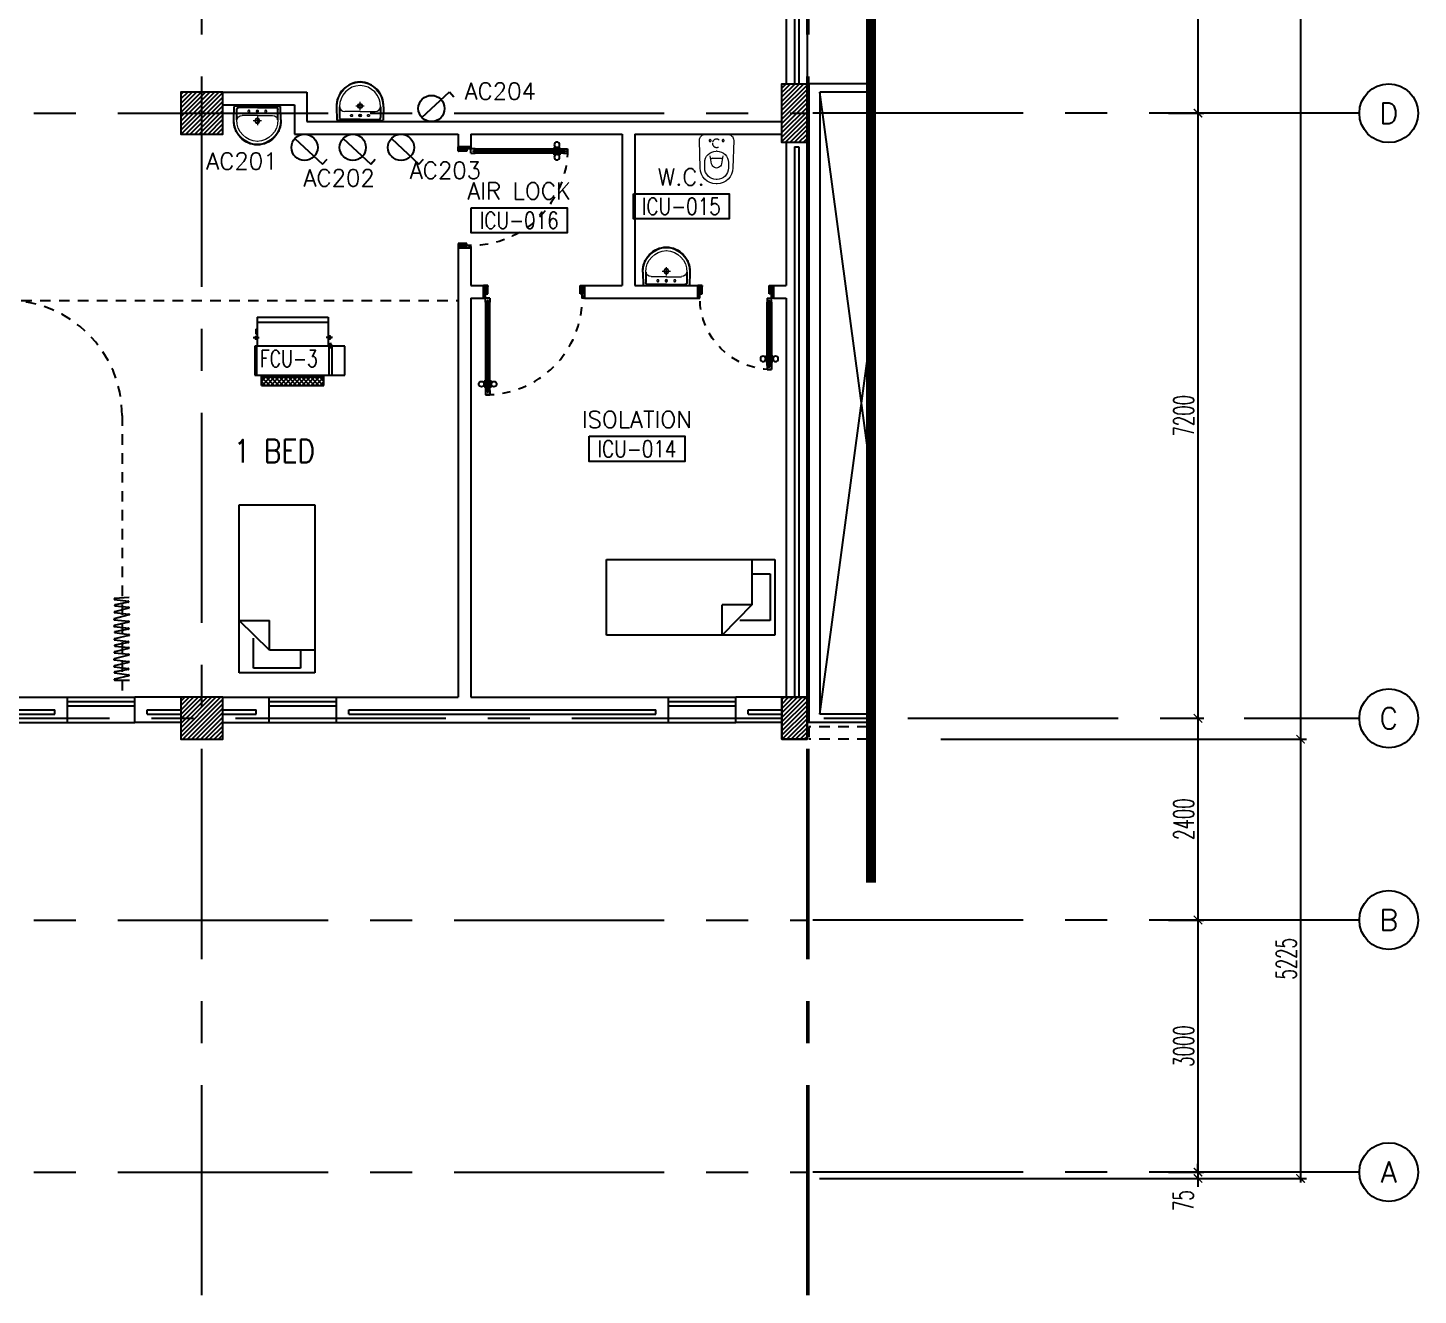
# Model space of a CAD drawing. Extents: x -0.4 to 91.9, y -1.1 to 78.4.
# Drawn here: x 75.32 to 91.86, y -1.11 to 13.97 of the extents above; entities that cross this region are included whole.
import ezdxf
from ezdxf.enums import TextEntityAlignment as Align

# ---------------------------------------------------------------- set-up
doc = ezdxf.new("R2010")
doc.units = 0
doc.header["$MEASUREMENT"] = 0
doc.header["$PDMODE"] = 34
for name, pattern in [('CENTER2', [1.125, 0.75, -0.125, 0.125, -0.125]), ('CENTERX2', [4, 2.5, -0.5, 0.5, -0.5]), ('DASHED', [0.75, 0.5, -0.25]), ('HIDDEN', [0.375, 0.25, -0.125]), ('HIDDEN2', [0.1875, 0.125, -0.0625])]:
    doc.linetypes.add(name, pattern=pattern)
doc.layers.get('0').update_dxf_attribs({"color": 11, "linetype": 'CONTINUOUS'})
doc.layers.get('DEFPOINTS').update_dxf_attribs({"color": 11, "linetype": 'CONTINUOUS'})
for name, color, linetype in [('A_CUBICLE_CURTAINS', 11, 'HIDDEN'), ('AX-CR', 11, 'CONTINUOUS'), ('AX-DIM', 11, 'CONTINUOUS'), ('AX-TXT', 11, 'CONTINUOUS'), ('AXES', 11, 'CENTERX2'), ('COL', 11, 'CONTINUOUS'), ('D_CURTAIN', 11, 'HIDDEN'), ('DOOR', 11, 'CONTINUOUS'), ('E-SOCKETS', 4, 'CONTINUOUS'), ('ELEV', 11, 'CONTINUOUS'), ('FCU', 7, 'CONTINUOUS'), ('FIX', 11, 'CONTINUOUS'), ('FUR', 11, 'CONTINUOUS'), ('HAT', 11, 'CONTINUOUS'), ('INSUL', 11, 'CONTINUOUS'), ('RM-BOX', 11, 'CONTINUOUS'), ('RM-NAME', 11, 'CONTINUOUS'), ('RM-NO', 11, 'CONTINUOUS'), ('ROOF', 11, 'CONTINUOUS'), ('RS20', 11, 'CONTINUOUS'), ('SHAFT', 11, 'CONTINUOUS'), ('STR', 11, 'CONTINUOUS'), ('TEXTN', 2, 'CONTINUOUS'), ('WALL', 11, 'CONTINUOUS'), ('WIN', 11, 'CONTINUOUS')]:
    doc.layers.add(name, color=color, linetype=linetype)
doc.styles.add('ROMANS', font='ROMANS.shx', dxfattribs={"width": 0.6})
doc.styles.add('RS20', font='ROMANS.shx', dxfattribs={"height": 0.2})
doc.dimstyles.new('STANDARD in', dxfattribs={"dimtxt": 0.24, "dimasz": 0.1, "dimexe": 0.07, "dimexo": 0.05, "dimgap": 0.05, "dimtad": 1, "dimdec": 0, "dimlfac": 1000, "dimzin": 0, "dimdsep": 46, "dimtxsty": 'ROMANS', "dimblk": 'ARCHTICK', "dimcen": 0.05, "dimdle": 0.05, "dimclrd": 7, "dimclre": 7, "dimclrt": 2, "dimadec": 0, "dimazin": 0, "dimtfac": 1, "dimtdec": 0, "dimtmove": 2, "dimatfit": 3, "dimldrblk": 'ARCHTICK', "dimfxl": 0, "dimtolj": 1, "dimtzin": 0, "dimarcsym": 0})

# ---------------------------------------------------------------- blocks, each defined once
blk = doc.blocks.new('*X18')
at = {"color": 0}
for p, q in [((73379, 118298), (73831, 118750)), ((73379, 118351), (73778, 118750)), ((73379, 118404), (73725, 118750)), ((73379, 118457), (73672, 118750)), ((73379, 118510), (73619, 118750)), ((73379, 118563), (73566, 118750)), ((73379, 118616), (73513, 118750)), ((73379, 118669), (73460, 118750)), ((73379, 118722), (73407, 118750)), ((73384, 118250), (73879, 118745)), ((73437, 118250), (73879, 118692)), ((73490, 118250), (73879, 118639)), ((73543, 118250), (73879, 118586)), ((73596, 118250), (73879, 118533)), ((73649, 118250), (73879, 118480)), ((73702, 118250), (73879, 118427)), ((73755, 118250), (73879, 118374)), ((73808, 118250), (73879, 118321)), ((73861, 118250), (73879, 118268))]:
    blk.add_line(p, q, dxfattribs=at)
blk = doc.blocks.new('COL50')
at = {"layer": 'COL'}
blk.add_lwpolyline([(-250, 250), (-250, -250), (250, -250), (250, 250)], close=True, dxfattribs=at)
blk = doc.blocks.new('*X19')
at = {"color": 0}
for p, q in [((84179, 118279), (84650, 118750)), ((84179, 118332), (84596, 118750)), ((84179, 118386), (84543, 118750)), ((84179, 118439), (84490, 118750)), ((84179, 118492), (84437, 118750)), ((84179, 118545), (84384, 118750)), ((84179, 118598), (84331, 118750)), ((84179, 118651), (84278, 118750)), ((84179, 118704), (84225, 118750)), ((84203, 118250), (84679, 118726)), ((84256, 118250), (84679, 118673)), ((84309, 118250), (84679, 118620)), ((84362, 118250), (84679, 118567)), ((84415, 118250), (84679, 118514)), ((84468, 118250), (84679, 118461)), ((84521, 118250), (84679, 118408)), ((84574, 118250), (84679, 118355)), ((84627, 118250), (84679, 118302))]:
    blk.add_line(p, q, dxfattribs=at)
blk = doc.blocks.new('_ARCHTICK')
at = {"color": 0, "linetype": 'ByBlock', "const_width": 0.15}
blk.add_lwpolyline([(-0.5, -0.5), (0.5, 0.5)], dxfattribs=at)
blk = doc.blocks.new('*D125')
at = {"layer": 'AX-DIM', "color": 7, "lineweight": -2, "ltscale": 0.3}
for p, q in [((89.81, 5.5), (90.53, 5.5)), ((90.46, 5.55), (90.46, 0.225)), ((84.739, 0.275), (90.53, 0.275))]:
    blk.add_line(p, q, dxfattribs=at)
at = {"layer": 'DEFPOINTS', "color": 0, "ltscale": 0.3}
for p in [(89.76, 5.5), (84.689, 0.275), (90.46, 0.275)]:
    blk.add_point(p, dxfattribs=at)
at = {"layer": 'AX-DIM', "color": 7, "lineweight": -2, "ltscale": 0.3, "xscale": 0.1, "yscale": 0.1, "zscale": 0.1}
for p, rotation in [((90.46, 5.5), 90), ((90.46, 0.275), 270)]:
    blk.add_blockref('_ARCHTICK', p, dxfattribs=dict(at, rotation=rotation))
at = {"layer": 'AX-DIM', "color": 2, "ltscale": 0.3, "insert": (90.29, 2.888), "char_height": 0.24, "attachment_point": 5, "rotation": 90, "style": 'ROMANS'}
blk.add_mtext('\\A1;5225', dxfattribs=at)
blk = doc.blocks.new('AXR')
at = {"layer": 'AX-CR'}
blk.add_circle((350, 0), 350, dxfattribs=at)
at = {"layer": 'AX-TXT', "style": 'ROMANS'}
blk.add_attdef('AX', text='', height=250, dxfattribs=at).set_placement((350, 0), align=Align.MIDDLE)
blk = doc.blocks.new('*D143')
at = {"layer": 'AX-DIM', "color": 7, "lineweight": -2, "ltscale": 0.3}
for p, q in [((90.46, 64.87), (90.46, 5.45)), ((88.617, 64.82), (90.53, 64.82)), ((86.18, 5.5), (90.53, 5.5))]:
    blk.add_line(p, q, dxfattribs=at)
at = {"layer": 'DEFPOINTS', "color": 0, "ltscale": 0.3}
for p in [(88.567, 64.82), (86.13, 5.5), (90.46, 5.5)]:
    blk.add_point(p, dxfattribs=at)
at = {"layer": 'AX-DIM', "color": 7, "lineweight": -2, "ltscale": 0.3, "xscale": 0.1, "yscale": 0.1, "zscale": 0.1}
for p, rotation in [((90.46, 64.82), 90), ((90.46, 5.5), 270)]:
    blk.add_blockref('_ARCHTICK', p, dxfattribs=dict(at, rotation=rotation))
at = {"layer": 'AX-DIM', "color": 2, "ltscale": 0.3, "insert": (90.29, 35.16), "char_height": 0.24, "attachment_point": 5, "rotation": 90, "style": 'ROMANS'}
blk.add_mtext('\\A1;59320', dxfattribs=at)
blk = doc.blocks.new('*D142')
at = {"layer": 'AX-DIM', "color": 7, "lineweight": -2, "ltscale": 0.3}
for p, q in [((88.89, 12.95), (89.31, 12.95)), ((89.24, 13), (89.24, 5.7)), ((88.89, 5.75), (89.31, 5.75))]:
    blk.add_line(p, q, dxfattribs=at)
at = {"layer": 'DEFPOINTS', "color": 0, "ltscale": 0.3}
for p in [(88.84, 12.95), (88.84, 5.75), (89.24, 5.75)]:
    blk.add_point(p, dxfattribs=at)
at = {"layer": 'AX-DIM', "color": 7, "lineweight": -2, "ltscale": 0.3, "xscale": 0.1, "yscale": 0.1, "zscale": 0.1}
for p, rotation in [((89.24, 12.95), 90), ((89.24, 5.75), 270)]:
    blk.add_blockref('_ARCHTICK', p, dxfattribs=dict(at, rotation=rotation))
at = {"layer": 'AX-DIM', "color": 2, "ltscale": 0.3, "insert": (89.07, 9.35), "char_height": 0.24, "attachment_point": 5, "rotation": 90, "style": 'ROMANS'}
blk.add_mtext('\\A1;7200', dxfattribs=at)
blk = doc.blocks.new('*D141')
at = {"layer": 'AX-DIM', "color": 7, "lineweight": -2, "ltscale": 0.3}
for p, q in [((89.24, 5.8), (89.24, 3.3)), ((88.89, 5.75), (89.31, 5.75)), ((88.89, 3.35), (89.31, 3.35))]:
    blk.add_line(p, q, dxfattribs=at)
at = {"layer": 'DEFPOINTS', "color": 0, "ltscale": 0.3}
for p in [(88.84, 5.75), (88.84, 3.35), (89.24, 3.35)]:
    blk.add_point(p, dxfattribs=at)
at = {"layer": 'AX-DIM', "color": 7, "lineweight": -2, "ltscale": 0.3, "xscale": 0.1, "yscale": 0.1, "zscale": 0.1}
for p, rotation in [((89.24, 5.75), 90), ((89.24, 3.35), 270)]:
    blk.add_blockref('_ARCHTICK', p, dxfattribs=dict(at, rotation=rotation))
at = {"layer": 'AX-DIM', "color": 2, "ltscale": 0.3, "insert": (89.07, 4.55), "char_height": 0.24, "attachment_point": 5, "rotation": 90, "style": 'ROMANS'}
blk.add_mtext('\\A1;2400', dxfattribs=at)
blk = doc.blocks.new('*D140')
at = {"layer": 'AX-DIM', "color": 7, "lineweight": -2, "ltscale": 0.3}
for p, q in [((88.89, 3.35), (89.31, 3.35)), ((89.24, 3.4), (89.24, 0.3)), ((88.89, 0.35), (89.31, 0.35))]:
    blk.add_line(p, q, dxfattribs=at)
at = {"layer": 'DEFPOINTS', "color": 0, "ltscale": 0.3}
for p in [(88.84, 3.35), (88.84, 0.35), (89.24, 0.35)]:
    blk.add_point(p, dxfattribs=at)
at = {"layer": 'AX-DIM', "color": 7, "lineweight": -2, "ltscale": 0.3, "xscale": 0.1, "yscale": 0.1, "zscale": 0.1}
for p, rotation in [((89.24, 3.35), 90), ((89.24, 0.35), 270)]:
    blk.add_blockref('_ARCHTICK', p, dxfattribs=dict(at, rotation=rotation))
at = {"layer": 'AX-DIM', "color": 2, "ltscale": 0.3, "insert": (89.07, 1.85), "char_height": 0.24, "attachment_point": 5, "rotation": 90, "style": 'ROMANS'}
blk.add_mtext('\\A1;3000', dxfattribs=at)
blk = doc.blocks.new('*D139')
at = {"layer": 'AX-DIM', "color": 7, "lineweight": -2, "ltscale": 0.3}
for p, q in [((88.89, 0.35), (89.31, 0.35)), ((89.24, 0.35), (89.24, 0.45)), ((89.24, 0.35), (89.24, 0.275)), ((88.89, 0.275), (89.31, 0.275)), ((89.24, 0.275), (89.24, 0.175))]:
    blk.add_line(p, q, dxfattribs=at)
at = {"layer": 'DEFPOINTS', "color": 0, "ltscale": 0.3}
for p in [(88.84, 0.35), (88.84, 0.275), (89.24, 0.275)]:
    blk.add_point(p, dxfattribs=at)
at = {"layer": 'AX-DIM', "color": 7, "lineweight": -2, "ltscale": 0.3, "xscale": 0.1, "yscale": 0.1, "zscale": 0.1}
for p, rotation in [((89.24, 0.35), 270), ((89.24, 0.275), 90)]:
    blk.add_blockref('_ARCHTICK', p, dxfattribs=dict(at, rotation=rotation))
at = {"layer": 'AX-DIM', "color": 2, "ltscale": 0.3, "insert": (89.065, 0.011), "char_height": 0.24, "attachment_point": 5, "rotation": 90, "style": 'ROMANS'}
blk.add_mtext('\\A1;75', dxfattribs=at)
blk = doc.blocks.new('*D135')
at = {"layer": 'AX-DIM', "color": 7, "lineweight": -2, "ltscale": 0.3}
for p, q in [((88.89, 16.55), (89.31, 16.55)), ((89.24, 16.6), (89.24, 12.9)), ((88.89, 12.95), (89.31, 12.95))]:
    blk.add_line(p, q, dxfattribs=at)
at = {"layer": 'DEFPOINTS', "color": 0, "ltscale": 0.3}
for p in [(88.84, 16.55), (88.84, 12.95), (89.24, 12.95)]:
    blk.add_point(p, dxfattribs=at)
at = {"layer": 'AX-DIM', "color": 7, "lineweight": -2, "ltscale": 0.3, "xscale": 0.1, "yscale": 0.1, "zscale": 0.1}
for p, rotation in [((89.24, 16.55), 90), ((89.24, 12.95), 270)]:
    blk.add_blockref('_ARCHTICK', p, dxfattribs=dict(at, rotation=rotation))
at = {"layer": 'AX-DIM', "color": 2, "ltscale": 0.3, "insert": (89.07, 14.75), "char_height": 0.24, "attachment_point": 5, "rotation": 90, "style": 'ROMANS'}
blk.add_mtext('\\A1;3600', dxfattribs=at)
blk = doc.blocks.new('C11')
at = {"layer": 'HAT'}
h = blk.add_hatch(dxfattribs=at)
h.set_pattern_fill('ANSI31', color=256, scale=300, style=0)
h.set_pattern_definition([(45, (-248556.182, -75061.005), (-26.5165043, 26.5165043), [])])
h.paths.add_polyline_path([(300, 700), (0, 700), (0, 350), (300, 350)])
h.paths.add_polyline_path([(300, 350), (0, 350), (0, 0), (300, 0)])
at = {"layer": 'COL'}
blk.add_lwpolyline([(300, 700), (300, 0), (0, 0), (0, 700)], close=True, dxfattribs=at)
blk = doc.blocks.new('C-300')
at = {"layer": 'HAT', "linetype": 'ByBlock', "ltscale": 0.3}
h = blk.add_hatch(dxfattribs=at)
h.set_pattern_fill('ANSI31', color=8, scale=300, style=0)
h.set_pattern_definition([(45, (-258496.182, -82361.005), (-26.5165043, 26.5165043), [])])
h.paths.add_polyline_path([(300, 500), (0, 500), (0, 250), (300, 250)])
h.paths.add_polyline_path([(300, 250), (0, 250), (0, 0), (300, 0)])
at = {"layer": 'COL'}
blk.add_lwpolyline([(0, 500), (300, 500), (300, 0), (0, 0)], close=True, dxfattribs=at)
blk = doc.blocks.new('DOOR100')
at = {"layer": 'DOOR', "color": 0, "linetype": 'ByBlock'}
for p, q in [((-82, 1205), (-91, 1205)), ((-91, 1205), (-91, 1140)), ((-75, 1218), (-82, 1218)), ((-82, 1128), (-82, 1218)), ((-82, 1205), (-82, 1140)), ((-25, 1300), (-75, 1300)), ((-75, 1300), (-25, 1300)), ((-75, 1250), (-75, 1300)), ((-58, 1250), (-75, 1250)), ((-42, 1270), (-58, 1270)), ((-58, 1250), (-58, 1270)), ((-42, 1250), (-42, 1270)), ((-25, 1250), (-42, 1250)), ((-25, 1250), (-25, 1300)), ((-25, 1218), (-18, 1218)), ((-18, 1128), (-18, 1218)), ((-18, 1205), (-9, 1205)), ((-18, 1205), (-18, 1140)), ((-9, 1205), (-9, 1140)), ((-82, 1140), (-91, 1140)), ((-75, 1128), (-82, 1128)), ((-25, 1128), (-18, 1128)), ((-18, 1140), (-9, 1140)), ((-75, 200), (-58, 200)), ((-75, 150), (-75, 200)), ((-58, 200), (-58, 180)), ((-58, 180), (-42, 180)), ((-42, 200), (-25, 200)), ((-42, 180), (-42, 200)), ((-25, 200), (-25, 150)), ((-1200, 0), (-1200, 150)), ((-1200, 150), (-1175, 150)), ((-1200, 150), (-1200, 0)), ((-1150, 0), (-1200, 0)), ((-1175, 150), (-1175, 100)), ((-1175, 100), (-1150, 100)), ((-1150, 100), (-1150, 0)), ((-75, 150), (-25, 150)), ((-50, 100), (-50, 0)), ((-25, 100), (-50, 100)), ((-50, 0), (0, 0)), ((0, 150), (-25, 150)), ((-25, 150), (-25, 100)), ((0, 150), (0, 0))]:
    blk.add_line(p, q, dxfattribs=at)
at = {"layer": 'DOOR', "linetype": 'ByBlock'}
for p, q in [((-75, 1250), (-75, 200)), ((-58, 200), (-58, 1250)), ((-42, 200), (-42, 1250)), ((-25, 200), (-25, 1250)), ((0, 0), (0, 150))]:
    blk.add_line(p, q, dxfattribs=at)
at = {"layer": 'DOOR', "color": 9, "linetype": 'ByBlock'}
for p, q in [((-1150, 0), (-1200, 114)), ((-1150, 0), (-1200, 40)), ((-1150, 0), (-1163, 100)), ((-50, 0), (0, 114)), ((-50, 0), (-37, 100)), ((-50, 0), (0, 40))]:
    blk.add_line(p, q, dxfattribs=at)
at = {"layer": 'DOOR', "color": 0, "linetype": 'ByBlock'}
for centre in [(-124, 1173), (24, 1173)]:
    blk.add_circle(centre, 32.4, dxfattribs=at)
at = {"layer": 'DOOR', "linetype": 'HIDDEN', "ltscale": 0.5}
blk.add_arc((-25, 150), 1150, 90, 180.0001, dxfattribs=at)
at = {"layer": 'DOOR', "color": 9, "linetype": 'ByBlock'}
for centre, radius, start, end in [((-1150, 0), 154, 103.7142, 108.8947), ((-1150, 0), 134, 100.72, 111.8402), ((-1150, 0), 94.4, 90, 121.9818), ((-1150, 0), 74.4, 90, 132.2236), ((-1150, 0), 54.4, 90, 156.7926), ((-1150, 0), 34.4, 90, 180), ((-1150, 0), 14.4, 90, 180), ((-50, 0), 94.4, 58.0182, 90), ((-50, 0), 74.4, 47.7764, 90), ((-50, 0), 54.4, 23.2074, 90), ((-50, 0), 34.4, 0, 90), ((-50, 0), 14.4, 0, 90), ((-50, 0), 134, 68.1598, 79.28), ((-50, 0), 114, 64.0838, 77.3774), ((-50, 0), 154, 71.1053, 76.2858)]:
    blk.add_arc(centre, radius, start, end, dxfattribs=at)
blk = doc.blocks.new('DOOR90')
at = {"layer": 'DOOR', "color": 0, "linetype": 'ByBlock'}
for p, q in [((-150, 0), (-150, -25)), ((-150, 0), (0, 0)), ((0, -50), (0, 0)), ((-1000, -25), (-1000, -75)), ((-1000, -75), (-1000, -25)), ((-950, -25), (-1000, -25)), ((-950, -75), (-1000, -75)), ((-970, -42), (-970, -58)), ((-950, -42), (-970, -42)), ((-950, -58), (-970, -58)), ((-950, -25), (-950, -42)), ((-950, -58), (-950, -75)), ((-918, -25), (-918, -18)), ((-828, -18), (-918, -18)), ((-918, -75), (-918, -82)), ((-828, -82), (-918, -82)), ((-905, -18), (-905, -9)), ((-905, -9), (-840, -9)), ((-905, -18), (-840, -18)), ((-905, -82), (-905, -91)), ((-905, -82), (-840, -82)), ((-905, -91), (-840, -91)), ((-840, -18), (-840, -9)), ((-840, -82), (-840, -91)), ((-828, -25), (-828, -18)), ((-828, -75), (-828, -82)), ((-200, -42), (-200, -25)), ((-200, -25), (-150, -25)), ((-180, -42), (-200, -42)), ((-200, -75), (-200, -58)), ((-200, -58), (-180, -58)), ((-150, -75), (-200, -75)), ((-180, -58), (-180, -42)), ((-150, -75), (-150, -25)), ((-150, -25), (-100, -25)), ((-100, -25), (-100, -50)), ((-100, -50), (0, -50)), ((-150, -900), (-150, -875)), ((-150, -875), (-100, -875)), ((0, -900), (-150, -900)), ((-150, -900), (0, -900)), ((-100, -850), (0, -850)), ((-100, -875), (-100, -850)), ((0, -850), (0, -900))]:
    blk.add_line(p, q, dxfattribs=at)
at = {"layer": 'DOOR', "color": 9, "linetype": 'ByBlock'}
for p, q in [((0, -50), (-114, 0)), ((0, -50), (-40, 0)), ((0, -50), (-100, -37)), ((0, -850), (-114, -900)), ((0, -850), (-100, -863)), ((0, -850), (-40, -900))]:
    blk.add_line(p, q, dxfattribs=at)
at = {"layer": 'DOOR', "linetype": 'ByBlock'}
for p, q in [((-200, -25), (-950, -25)), ((-200, -42), (-950, -42)), ((-200, -58), (-950, -58)), ((-950, -75), (-200, -75))]:
    blk.add_line(p, q, dxfattribs=at)
at = {"layer": 'DOOR', "color": 0, "linetype": 'ByBlock'}
for centre in [(-873, 24), (-873, -124)]:
    blk.add_circle(centre, 32.4, dxfattribs=at)
at = {"layer": 'DOOR', "color": 9, "linetype": 'ByBlock'}
for centre, radius, start, end in [((0, -50), 154, 161.1053, 166.2858), ((0, -50), 134, 158.1598, 169.28), ((0, -50), 94.4, 148.0182, 180), ((0, -50), 74.4, 137.7764, 180), ((0, -50), 114, 154.0838, 167.3774), ((0, -50), 54.4, 113.2074, 180), ((0, -50), 34.4, 90, 180), ((0, -50), 14.4, 90, 180), ((0, -850), 154, 193.7142, 198.8947), ((0, -850), 134, 190.72, 201.8402), ((0, -850), 94.4, 180, 211.9818), ((0, -850), 74.4, 180, 222.2236), ((0, -850), 54.4, 180, 246.7926), ((0, -850), 34.4, 180, 270), ((0, -850), 14.4, 180, 270)]:
    blk.add_arc(centre, radius, start, end, dxfattribs=at)
at = {"layer": 'DOOR', "linetype": 'HIDDEN', "ltscale": 0.5}
blk.add_arc((-150, -25), 850, 180, 270, dxfattribs=at)
blk = doc.blocks.new('C')
at = {"layer": 'D_CURTAIN'}
for points in [[(0.229, 0.077), (0.229, 0.077, 0.848601), (0.219, 0.076), (0.202, -0.062, -0.855925), (0.192, -0.063), (0.167, 0.072, 0.866955), (0.157, 0.072), (0.144, -0.065, -0.843142), (0.134, -0.066), (0.099, 0.077, 0.845318), (0.089, 0.076), (0.076, -0.066, -0.842227), (0.066, -0.067), (0.029, 0.079, 0.837896), (0.019, 0.078), (0.004, -0.065, -0.84563), (-0.006, -0.065), (-0.04, 0.078, 0.842014), (-0.049, 0.078), (-0.065, -0.063, -0.866148), (-0.075, -0.063), (-0.099, 0.074, 0.854133), (-0.109, 0.074), (-0.129, -0.066, -0.838104), (-0.139, -0.067), (-0.17, 0.077, 0.84026), (-0.18, 0.077), (-0.183, -0.071)], [(0.639, -0.068), (0.628, 0.076, 0.848601), (0.618, 0.076), (0.601, -0.063, -0.855925), (0.591, -0.063), (0.566, 0.071, 0.866955), (0.556, 0.071), (0.542, -0.066, -0.843142), (0.533, -0.066), (0.497, 0.076, 0.845318), (0.488, 0.075), (0.474, -0.067, -0.842227), (0.465, -0.068), (0.427, 0.078, 0.837896), (0.417, 0.078), (0.403, -0.065, -0.84563), (0.393, -0.066), (0.359, 0.078, 0.842014), (0.349, 0.077), (0.334, -0.063, -0.866148), (0.324, -0.064), (0.299, 0.074, 0.854133), (0.29, 0.073), (0.27, -0.067, -0.838104), (0.26, -0.067), (0.229, 0.077, 0.84026), (0.219, 0.076)]]:
    blk.add_lwpolyline(points, format="xyb", dxfattribs=at)
blk = doc.blocks.new('LAV1')
at = {"layer": 'FIX', "linetype": 'ByBlock', "ltscale": 0.3}
for p, q in [((-280, 210), (-275, 50)), ((-245, 210), (-245, 85)), ((245, 210), (245, 85)), ((280, 210), (275, 50)), ((0, 60), (-220, 60)), ((0, 60), (220, 60))]:
    blk.add_line(p, q, dxfattribs=at)
at = {"layer": 'FIX', "linetype": 'Continuous', "lineweight": 20}
for p, q in [((-275, 210), (-275, 50)), ((275, 210), (275, 50)), ((0, 50), (-275, 50)), ((0, 50), (-252, 50)), ((0, 155), (-181, 155)), ((0, 155), (181, 155)), ((0, 50), (252, 50)), ((0, 50), (275, 50))]:
    blk.add_line(p, q, dxfattribs=at)
at = {"layer": 'FIX', "linetype": 'DASHED', "lineweight": 20, "ltscale": 0.05}
for p, q in [((50, 220), (-50, 220)), ((0, 170), (0, 270)), ((0, 170), (0, 270))]:
    blk.add_line(p, q, dxfattribs=at)
at = {"layer": 'FIX', "lineweight": 20}
for p, q in [((16, 107), (-15, 107)), ((0, 92), (0, 123))]:
    blk.add_line(p, q, dxfattribs=at)
for centre, radius in [((0, 220), 29.5), ((0, 220), 22.5), ((0, 107), 15.5)]:
    blk.add_circle(centre, radius, dxfattribs=at)
at = {"layer": 'FIX', "linetype": 'HIDDEN', "lineweight": 20, "ltscale": 0.05}
for centre in [(-100, 107), (100, 107)]:
    blk.add_circle(centre, 12.4, dxfattribs=at)
at = {"layer": 'FIX', "linetype": 'ByBlock', "ltscale": 0.3}
for centre, radius, start, end in [((7, 220), 287, 91.3776, 182.0064), ((-7, 220), 287, 357.9936, 88.6224), ((-220, 85), 24.9, 179.7021, 269.9486), ((220, 85), 24.9, 270.0514, 0.2979)]:
    blk.add_arc(centre, radius, start, end, dxfattribs=at)
at = {"layer": 'FIX', "linetype": 'Continuous', "lineweight": 20}
for centre, radius, start, end in [((8, 217), 283, 91.6988, 181.351), ((-8, 217), 283, 358.649, 88.3012), ((8, 212), 253, 91.7328, 180.4884), ((-8, 212), 253, 359.5116, 88.2672), ((-179, 222), 66.9, 190.2006, 268.0786), ((179, 222), 66.9, 271.9214, 349.7994)]:
    blk.add_arc(centre, radius, start, end, dxfattribs=at)
blk = doc.blocks.new('WC1')
at = {"layer": 'FIX', "lineweight": 20}
for p, q in [((-210, 204), (-538, 194)), ((-727, 5), (-727, -5)), ((-674, 5), (-674, -5)), ((-534, 24), (-540, 0)), ((-540, 0), (-534, -24)), ((-475, 141), (-538, 141)), ((-395, 76), (-490, 60)), ((-339, 5), (-339, -5)), ((-538, -141), (-475, -141)), ((-490, -60), (-395, -76)), ((-538, -194), (-210, -204))]:
    blk.add_line(p, q, dxfattribs=at)
at = {"layer": 'FIX', "linetype": 'Continuous', "lineweight": 20}
blk.add_line((-420, -47), (-420, 45), dxfattribs=at)
at = {"layer": 'FIX', "lineweight": 20}
blk.add_lwpolyline([(-213, -204), (-210, -204, 0.414214), (-137, -131), (-137, 0), (-137, 131, 0.414214), (-210, 204)], format="xyb", dxfattribs=at)
at = {"layer": 'FIX', "linetype": 'HIDDEN2', "lineweight": 20, "ltscale": 0.3}
blk.add_circle((-245, 0), 49.8, dxfattribs=at)
at = {"layer": 'FIX', "linetype": 'HIDDEN', "lineweight": 20, "ltscale": 0.05}
for centre in [(-213, 78), (-213, -77)]:
    blk.add_circle(centre, 11.6, dxfattribs=at)
at = {"layer": 'FIX', "lineweight": 20}
for centre, radius, start, end in [((-538, 5), 189, 90, 180), ((-538, 5), 136, 90, 180), ((-473, -7), 68.2, 128.9242, 152.8468), ((-464, -18), 82, 108.496, 128.9242), ((-475, 5), 136, 360, 90), ((-538, -5), 189, 180, 270), ((-538, -5), 136, 180, 270), ((-473, 7), 68.2, 207.1532, 231.0758), ((-464, 18), 82, 231.0758, 251.504), ((-475, -5), 136, 270, 0)]:
    blk.add_arc(centre, radius, start, end, dxfattribs=at)
at = {"layer": 'FIX', "linetype": 'Continuous', "lineweight": 20}
for centre, start, end in [((-443, 46), 357.6662, 91.6121), ((-442, -46), 268.3879, 2.3338)]:
    blk.add_arc(centre, 22.3, start, end, dxfattribs=at)
blk = doc.blocks.new('RM1')
at = {"layer": 'RM-BOX'}
blk.add_lwpolyline([(570, -200), (-570, -200), (-570, -500), (570, -500)], close=True, dxfattribs=at)
at = {"layer": 'RM-NAME', "style": 'ROMANS'}
for tag, p in [('ROOMNAME1', (0, 324)), ('ROOMNAME2', (0, 0))]:
    blk.add_attdef(tag, text='', height=200, dxfattribs=at).set_placement(p, align=Align.MIDDLE)
at = {"layer": 'RM-NO', "style": 'ROMANS', "width": 0.8}
blk.add_attdef('ROOMNO', text='', height=200, dxfattribs=at).set_placement((0, -350), align=Align.MIDDLE)
blk = doc.blocks.new('*X190')
at = {"color": 0}
for p, q in [((16890, -2467), (16943, -2414)), ((16890, -2520), (16990, -2420)), ((16990, -2565), (16890, -2465)), ((16890, -2573), (16990, -2473)), ((16990, -2512), (16892, -2414)), ((16990, -2459), (16945, -2414)), ((16990, -2619), (16890, -2519)), ((16890, -2626), (16990, -2526)), ((16990, -2672), (16890, -2572)), ((16890, -2679), (16990, -2579)), ((16990, -2725), (16890, -2625)), ((16890, -2732), (16990, -2632)), ((16990, -2778), (16890, -2678)), ((16890, -2785), (16990, -2685)), ((16990, -2831), (16890, -2731)), ((16890, -2838), (16990, -2738)), ((16990, -2884), (16890, -2784)), ((16890, -2891), (16990, -2791)), ((16990, -2937), (16890, -2837)), ((16890, -2944), (16990, -2844)), ((16990, -2990), (16890, -2890)), ((16890, -2997), (16990, -2897)), ((16990, -3043), (16890, -2943)), ((16890, -3050), (16990, -2950)), ((16990, -3096), (16890, -2996)), ((16890, -3103), (16990, -3003)), ((16990, -3149), (16890, -3049)), ((16944, -3155), (16890, -3102)), ((16892, -3155), (16990, -3056)), ((16945, -3155), (16990, -3109))]:
    blk.add_line(p, q, dxfattribs=at)
blk = doc.blocks.new('WHE06')
at = {"color": 2}
for p, q in [((689, 621), (346, 621)), ((346, 621), (346, 469)), ((689, 469), (689, 621)), ((60, -422), (60, 422)), ((212, 437), (269, 437)), ((232, 452), (232, 422)), ((232, 452), (252, 452)), ((242, 472), (242, 399)), ((252, 452), (252, 422)), ((305, 448), (373, 448)), ((321, 458), (321, 438)), ((321, 458), (346, 458)), ((321, 438), (346, 438)), ((346, 430), (689, 430)), ((811, 371), (689, 371)), ((711, -371), (711, 371)), ((811, -371), (811, 371)), ((142, -437), (142, -422)), ((142, -437), (197, -437)), ((197, -437), (197, -422)), ((221, -437), (269, -437)), ((232, -452), (232, -422)), ((232, -452), (252, -452)), ((242, -472), (242, -399)), ((252, -452), (252, -422)), ((346, -430), (689, -430)), ((811, -371), (689, -371))]:
    blk.add_line(p, q, dxfattribs=at)
at = {"color": 6}
for p, q in [((0, -422), (0, 422)), ((0, 422), (346, 422)), ((346, 469), (346, -451)), ((689, 469), (346, 469)), ((689, -451), (689, 469)), ((0, -422), (346, -422)), ((346, -451), (689, -451))]:
    blk.add_line(p, q, dxfattribs=at)
at = {"color": 2}
blk.add_blockref('*X190', (-16179, 2784), dxfattribs=at)

msp = doc.modelspace()

# ---------------------------------------------------------------- linework, layer by layer
at = {"layer": 'A_CUBICLE_CURTAINS', "ltscale": 0.5}
for p, q in [((56.34, 10.7226), (80.44, 10.7226)), ((76.44, 9.3546), (76.44, 6))]:
    msp.add_line(p, q, dxfattribs=at)
msp.add_arc((75.072, 9.3546), 1.368, 0, 90, dxfattribs=at)
at = {"layer": 'AXES'}
for p, q in [((84.59, -1.1143), (84.59, 77.3484)), ((84.61, -1.1143), (84.61, 77.3484)), ((77.39, -1.1143), (77.39, 59.47)), ((68.39, 12.95), (84.59, 12.95)), ((91.1596, 12.95), (84.34, 12.95)), ((65.79, 5.75), (91.1596, 5.75)), ((68.39, 3.35), (84.59, 3.35)), ((91.1596, 3.35), (84.34, 3.35)), ((68.39, 0.35), (84.59, 0.35)), ((91.1596, 0.35), (84.34, 0.35))]:
    msp.add_line(p, q, dxfattribs=at)
at = {"layer": 'COL'}
for p, q in [((84.59, 6), (84.29, 6)), ((84.59, 5.5), (84.59, 6))]:
    msp.add_line(p, q, dxfattribs=at)
at = {"layer": 'E-SOCKETS'}
for p, q in [((80.0064, 12.8998), (80.3343, 13.205)), ((80.3343, 13.205), (80.3887, 13.1464)), ((78.4965, 12.6502), (78.8243, 12.345)), ((79.0705, 12.6502), (79.3983, 12.345)), ((79.6444, 12.6502), (79.9723, 12.345)), ((78.8243, 12.345), (78.8788, 12.4036)), ((79.3983, 12.345), (79.4528, 12.4036)), ((79.9723, 12.345), (80.0268, 12.4036))]:
    msp.add_line(p, q, dxfattribs=at)
for centre in [(80.1208, 13.0063), (78.6109, 12.5437), (79.1848, 12.5437), (79.7588, 12.5437)]:
    msp.add_circle(centre, 0.1562, dxfattribs=at)
at = {"layer": 'ELEV', "linetype": 'CENTER2', "const_width": 0.12}
msp.add_lwpolyline([(85.3496, 3.7939), (85.3496, 67.6321)], dxfattribs=at)
at = {"layer": 'FUR'}
for p, q in [((77.8321, 6.2903), (77.8321, 8.2903)), ((77.8321, 8.2903), (78.7321, 8.2903)), ((78.7321, 8.2903), (78.7321, 6.2903)), ((82.2051, 6.741), (82.2051, 7.641)), ((82.2051, 7.641), (84.2051, 7.641)), ((83.9335, 7.641), (83.9335, 7.1021)), ((84.2051, 7.641), (84.2051, 6.741)), ((83.9335, 7.4711), (84.1496, 7.4711)), ((84.1496, 7.4711), (84.1496, 6.9131)), ((83.9335, 7.1021), (83.58, 7.1021)), ((83.58, 6.741), (83.58, 7.1021)), ((83.9335, 7.1021), (83.58, 6.741)), ((77.8321, 6.9153), (78.1932, 6.9153)), ((78.1932, 6.5619), (77.8321, 6.9153)), ((78.1932, 6.5619), (78.1932, 6.9153)), ((84.1496, 6.9131), (83.79, 6.9131)), ((78.0042, 6.3457), (78.0042, 6.7054)), ((84.2051, 6.741), (82.2051, 6.741)), ((78.7321, 6.5619), (78.1932, 6.5619)), ((78.5622, 6.5619), (78.5622, 6.3457)), ((78.7321, 6.2903), (77.8321, 6.2903)), ((78.5622, 6.3457), (78.0042, 6.3457))]:
    msp.add_line(p, q, dxfattribs=at)
at = {"layer": 'INSUL'}
for p, q in [((84.44, 18.5), (84.44, 13.3)), ((84.49, 18.5), (84.49, 13.3)), ((84.44, 12.55), (84.49, 12.55)), ((84.44, 12.55), (84.44, 6)), ((84.49, 12.55), (84.49, 6)), ((74.02, 5.85), (75.64, 5.85)), ((74.02, 5.8), (75.64, 5.8)), ((75.64, 5.8), (75.64, 5.85)), ((76.74, 5.85), (77.14, 5.85)), ((76.74, 5.8), (76.74, 5.85)), ((76.74, 5.8), (77.14, 5.8)), ((77.64, 5.85), (78.0366, 5.85)), ((77.64, 5.8), (78.0366, 5.8)), ((78.0366, 5.8), (78.0366, 5.85)), ((79.1366, 5.8), (79.1366, 5.85)), ((79.1366, 5.85), (82.79, 5.85)), ((79.1366, 5.8), (82.79, 5.8)), ((82.79, 5.8), (82.79, 5.85)), ((83.89, 5.8), (83.89, 5.85)), ((83.89, 5.85), (84.29, 5.85)), ((83.89, 5.8), (84.29, 5.8))]:
    msp.add_line(p, q, dxfattribs=at)
at = {"layer": 'ROOF'}
for p, q in [((84.61, 13.3), (84.61, 5.7)), ((85.3092, 13.3), (84.61, 13.3)), ((85.3092, 13.2), (84.74, 13.2)), ((84.74, 13.2), (84.74, 5.8)), ((85.3092, 5.8), (84.74, 5.8)), ((85.3092, 5.7), (84.59, 5.7))]:
    msp.add_line(p, q, dxfattribs=at)
at = {"layer": 'SHAFT'}
for p, q in [((85.3092, 8.967), (84.74, 13.2)), ((84.74, 5.8), (85.3092, 10.033))]:
    msp.add_line(p, q, dxfattribs=at)
at = {"layer": 'STR', "linetype": 'HIDDEN2'}
for p, q in [((84.61, 5.65), (84.61, 5.5)), ((85.3092, 5.65), (84.6109, 5.65)), ((85.3092, 5.5), (84.6109, 5.5))]:
    msp.add_line(p, q, dxfattribs=at)
at = {"layer": 'WALL', "linetype": 'ByBlock'}
for p, q in [((84.34, 18.65), (84.34, 13.3)), ((84.59, 18.65), (84.59, 13.3)), ((84.59, 13.2), (84.59, 13.3)), ((84.59, 13.2), (84.59, 13.3)), ((77.64, 13.2), (78.64, 13.2)), ((78.64, 13.2), (78.64, 12.85)), ((77.64, 13.05), (78.49, 13.05)), ((78.49, 13.05), (78.49, 12.7)), ((78.64, 12.85), (84.29, 12.85)), ((78.49, 12.7), (80.44, 12.7)), ((80.44, 12.7), (80.44, 12.55)), ((80.59, 12.7), (80.59, 12.55)), ((80.59, 12.7), (82.39, 12.7)), ((82.39, 12.7), (82.39, 10.9)), ((82.54, 12.7), (82.54, 10.9)), ((82.54, 12.7), (84.29, 12.7)), ((84.34, 12.6), (84.34, 10.9)), ((84.59, 12.7), (84.59, 5.7)), ((80.44, 12.55), (80.59, 12.55)), ((80.44, 11.35), (80.59, 11.35)), ((80.44, 11.35), (80.44, 6)), ((80.59, 11.35), (80.59, 10.9)), ((80.59, 10.9), (80.74, 10.9)), ((80.74, 10.9), (80.74, 10.75)), ((81.94, 10.9), (81.94, 10.75)), ((81.94, 10.9), (82.39, 10.9)), ((82.54, 10.9), (83.29, 10.9)), ((83.29, 10.9), (83.29, 10.75)), ((84.19, 10.9), (84.19, 10.75)), ((84.19, 10.9), (84.34, 10.9)), ((80.59, 10.75), (80.74, 10.75)), ((80.59, 10.75), (80.59, 6)), ((81.94, 10.75), (83.29, 10.75)), ((84.19, 10.75), (84.34, 10.75)), ((84.34, 10.75), (84.34, 6))]:
    msp.add_line(p, q, dxfattribs=at)
at = {"layer": 'WALL'}
for p, q in [((84.59, 6), (84.59, 12.7)), ((84.59, 11.35), (84.59, 6)), ((71.79, 6), (75.79, 6)), ((75.79, 5.7), (75.79, 6)), ((76.59, 5.7), (76.59, 6)), ((77.14, 6), (76.59, 6)), ((77.64, 6), (78.19, 6)), ((78.19, 5.7), (78.19, 6)), ((78.99, 5.7), (78.99, 6)), ((78.99, 6), (80.44, 6)), ((80.59, 6), (82.94, 6)), ((82.94, 5.7), (82.94, 6)), ((84.29, 6), (83.74, 6)), ((83.74, 5.7), (83.74, 6)), ((74.02, 5.7), (75.79, 5.7)), ((77.14, 5.7), (76.59, 5.7)), ((77.64, 5.7), (78.19, 5.7)), ((78.99, 5.7), (82.94, 5.7)), ((84.29, 5.7), (83.74, 5.7))]:
    msp.add_line(p, q, dxfattribs=at)
at = {"layer": 'WALL', "linetype": 'ByBlock', "ltscale": 0.3}
for points in [[(84.29, 13.3), (84.59, 13.3), (84.59, 12.6), (84.29, 12.6)], [(77.14, 12.7), (77.64, 12.7), (77.64, 13.2), (77.14, 13.2)], [(77.14, 5.5), (77.64, 5.5), (77.64, 6), (77.14, 6)], [(84.29, 5.5), (84.59, 5.5), (84.59, 6), (84.29, 6)]]:
    msp.add_lwpolyline(points, close=True, dxfattribs=at)
at = {"layer": 'WIN'}
for p, q in [((75.79, 6), (76.59, 6)), ((78.19, 6), (78.99, 6)), ((82.94, 6), (83.74, 6)), ((75.79, 5.95), (76.59, 5.95)), ((75.79, 5.9), (76.59, 5.9)), ((78.19, 5.95), (78.99, 5.95)), ((78.19, 5.9), (78.99, 5.9)), ((82.94, 5.95), (83.74, 5.95)), ((82.94, 5.9), (83.74, 5.9)), ((75.79, 5.7), (76.59, 5.7)), ((78.19, 5.7), (78.99, 5.7)), ((82.94, 5.7), (83.74, 5.7))]:
    msp.add_line(p, q, dxfattribs=at)

# ---------------------------------------------------------------- block references
at = {"layer": 'AXES', "xscale": 0.001, "yscale": 0.001, "zscale": 0.001}
for p, values in [((91.1596, 12.95), {'AX': 'D'}), ((91.1596, 5.75), {'AX': 'C'}), ((91.1596, 3.35), {'AX': 'B'}), ((91.1596, 0.35), {'AX': 'A'})]:
    msp.add_blockref('AXR', p, dxfattribs=at).add_auto_attribs(values)
at = {"layer": 'COL', "linetype": 'ByBlock', "xscale": 0.001, "yscale": 0.001, "zscale": 0.001}
msp.add_blockref('C11', (84.29, 12.6), dxfattribs=at)
at = {"layer": 'COL', "xscale": 0.001, "yscale": 0.001, "zscale": 0.001}
for p in [(77.39, 12.95), (77.39, 5.75)]:
    msp.add_blockref('COL50', p, dxfattribs=at)
at = {"layer": 'COL', "color": 6, "linetype": 'ByBlock', "ltscale": 0.3, "xscale": 0.001, "yscale": 0.001, "zscale": 0.001}
msp.add_blockref('C-300', (84.29, 5.5), dxfattribs=at)
at = {"layer": 'D_CURTAIN', "ltscale": 2, "xscale": 1.2, "yscale": 1.2, "zscale": 1.2, "rotation": 90}
msp.add_blockref('C', (76.4416, 6.4217), dxfattribs=at)
at = {"layer": 'DOOR', "color": 0, "linetype": 'ByBlock', "yscale": 0.001, "zscale": 0.001}
for name, p, xscale, rotation in [('DOOR100', (80.44, 12.55), -0.001, 270), ('DOOR100', (80.74, 10.9), 0.001, 180), ('DOOR90', (84.19, 10.9), -0.001, 270)]:
    msp.add_blockref(name, p, dxfattribs=dict(at, xscale=xscale, rotation=rotation))
at = {"layer": 'FCU', "linetype": 'ByBlock', "xscale": 0.001000002026557922, "yscale": 0.001000002026557922, "zscale": 0.001, "rotation": 270}
msp.add_blockref('WHE06', (78.47, 10.5226), dxfattribs=at)
at = {"layer": 'FIX', "yscale": 0.001, "zscale": 0.001}
for p, xscale in [((79.2712, 12.8154), 0.001), ((82.915, 10.85), -0.001)]:
    msp.add_blockref('LAV1', p, dxfattribs=dict(at, xscale=xscale))
at = {"layer": 'FIX', "xscale": -0.001, "yscale": 0.001, "zscale": 0.001}
for name, p, rotation in [('LAV1', (78.0493, 13.0796), 180), ('WC1', (83.5128, 12.837), 270)]:
    msp.add_blockref(name, p, dxfattribs=dict(at, rotation=rotation))
at = {"layer": 'HAT', "xscale": 0.001, "yscale": 0.001, "zscale": 0.001}
for name, p in [('*X18', (3.7608, -105.5497)), ('*X19', (-7.0392, -112.7497))]:
    msp.add_blockref(name, p, dxfattribs=at)
at = {"layer": 'RM-NAME'}
ref = msp.add_blockref('RM1', (83.0925, 12.1915), dxfattribs=dict(at, xscale=-0.001, yscale=0.001, zscale=0.001))
ref.add_attrib('ROOMNO', 'ICU-015', dxfattribs={"layer": 'RM-NO', "height": 0.2, "style": 'ROMANS', "width": 0.8}).set_placement((83.0925, 11.8415), align=Align.MIDDLE)
ref.add_attrib('ROOMNAME2', 'W.C.', dxfattribs={"height": 0.2, "style": 'ROMANS'}).set_placement((83.0925, 12.1915), align=Align.MIDDLE)
ref = msp.add_blockref('RM1', (81.1647, 12.0251), dxfattribs=dict(at, xscale=-0.001, yscale=0.001, zscale=0.001))
ref.add_attrib('ROOMNO', 'ICU-016', dxfattribs={"layer": 'RM-NO', "height": 0.2, "style": 'ROMANS', "width": 0.8}).set_placement((81.1647, 11.6751), align=Align.MIDDLE)
ref.add_attrib('ROOMNAME2', 'AIR LOCK', dxfattribs={"height": 0.2, "style": 'ROMANS'}).set_placement((81.1647, 12.0251), align=Align.MIDDLE)
ref = msp.add_blockref('RM1', (82.565, 9.3055), dxfattribs=dict(at, xscale=-0.001, yscale=0.001, zscale=0.001))
ref.add_attrib('ROOMNO', 'ICU-014', dxfattribs={"layer": 'RM-NO', "height": 0.2, "style": 'ROMANS', "width": 0.8}).set_placement((82.565, 8.9555), align=Align.MIDDLE)
ref.add_attrib('ROOMNAME2', 'ISOLATION', dxfattribs={"height": 0.2, "style": 'ROMANS'}).set_placement((82.565, 9.3055), align=Align.MIDDLE)

# ---------------------------------------------------------------- texts
at = {"layer": 'E-SOCKETS', "style": 'ROMANS'}
for s, p in [('AC204', (80.5156, 13.1126)), ('AC201', (77.4417, 12.2805)), ('AC202', (78.5986, 12.0799)), ('AC203', (79.8628, 12.1703))]:
    msp.add_text(s, height=0.2, dxfattribs=at).set_placement(p)
at = {"layer": 'RS20', "style": 'RS20', "width": 0.85}
msp.add_text('1 BED', height=0.2736, dxfattribs=at).set_placement((78.2514, 8.9307), align=Align.MIDDLE)
at = {"layer": 'TEXTN', "style": 'ROMANS', "width": 0.75}
msp.add_text('FCU-3', height=0.2, dxfattribs=at).set_placement((78.0811, 9.9296))

# ---------------------------------------------------------------- dimensions: what is measured, and where the dimension line sits
at = {"layer": 'AX-DIM'}
for base, p1, p2, picture, middle in [((90.4596, 5.5), (88.5674, 64.82), (86.1298, 5.5), '*D143', (90.2896, 35.16)), ((89.2398, 12.95), (88.8398, 16.55), (88.8398, 12.95), '*D135', (89.0698, 14.75)), ((89.2398, 5.75), (88.8398, 12.95), (88.8398, 5.75), '*D142', (89.0698, 9.35)), ((89.2398, 3.35), (88.8398, 5.75), (88.8398, 3.35), '*D141', (89.0698, 4.55)), ((90.4596, 0.275), (89.7596, 5.5), (84.6891, 0.275), '*D125', (90.2896, 2.8875)), ((89.2398, 0.35), (88.8398, 3.35), (88.8398, 0.35), '*D140', (89.0698, 1.85))]:
    dim = msp.add_linear_dim(base=base, p1=p1, p2=p2, angle=270, dimstyle='STANDARD in', dxfattribs=at)
    dim.commit()
    dim.dimension.update_dxf_attribs({"geometry": picture, "text_midpoint": middle})
dim = msp.add_linear_dim(base=(89.2398, 0.275), p1=(88.8398, 0.35), p2=(88.8398, 0.275), angle=270, dimstyle='STANDARD in', dxfattribs=at)
dim.commit()
dim.dimension.update_dxf_attribs({"geometry": '*D139', "text_midpoint": (89.0648, 0.0105), "dimtype": 160})

doc.saveas('drawing.dxf')
